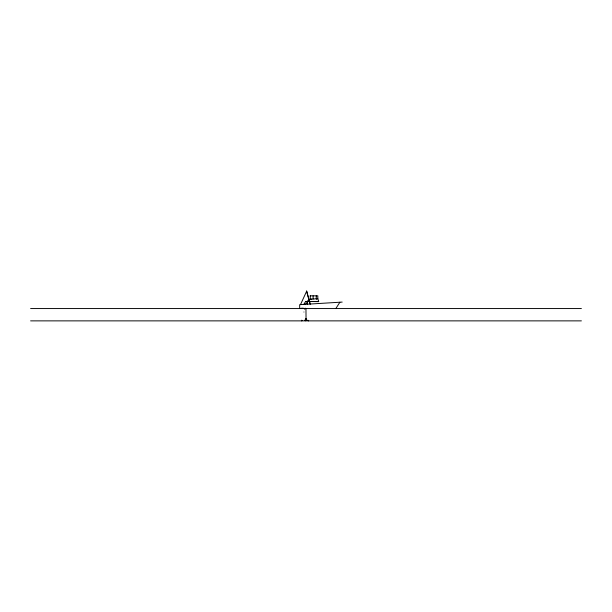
<?xml version="1.0" encoding="UTF-8"?>
<svg xmlns="http://www.w3.org/2000/svg" width="612" height="612" viewBox="0 0 612 612"><rect width="100%" height="100%" fill="white"/><g stroke="black" fill="none" stroke-linecap="round" stroke-linejoin="round"><path stroke-width="0.92" d="M301.693 320.283L301.823 320.872L301.869 320.275M305.281 320.428L305.717 320.749L305.09 320.55M308.073 320.566L308.601 320.872L308.119 320.283M301.777 320.481C301.8 320.956 301.701 320.481 301.762 320.665M305.235 308.8L305.189 308.134M303.965 311.99L303.912 312.021M300.492 304.623L306.688 291.128M335.827 308.555L339.889 302.221M303.835 304.279L305.702 301.441L318.691 301.441L317.819 298.702L317.819 295.825L310.238 295.825M310.185 304.042L306.704 291.128M307.369 301.441A4.315 4.315 0 0 1 310.238 299.23L317.819 298.702M342.185 302.083L299.673 304.669L299.673 308.555M300.722 308.318L303.3 308.165M311.508 299.046L311.569 299.046A3.221 3.221 0 0 0 311.447 299.559M309.221 299.528L309.221 300.11M318.691 301.639L305.702 301.441M30.6 308.555L581.4 308.555M305.801 318.454L306.199 318.454M30.6 320.872L581.4 320.872M306.558 291.167L310.162 304.034M316.794 298.419L316.794 299.023M316.695 298.419L316.695 299.023M316.251 295.825L316.251 298.702M313.107 295.825L313.107 299.054M310.238 295.726L310.238 299.23M307.369 304.202L307.369 301.639A3.848 3.817 -90 0 1 303.927 304.409M305.962 308.555L306.038 318.454M306 318.798L306 320.313M304.325 308.387L304.371 308.953L304.325 308.387M305.793 318.798L304.906 320.313L307.094 320.313L305.801 318.798"/></g></svg>
